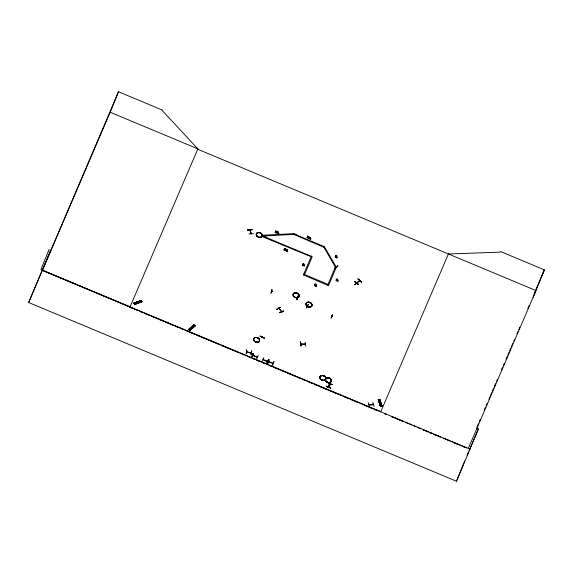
<?xml version="1.0" encoding="UTF-8"?>
<svg xmlns="http://www.w3.org/2000/svg" width="573" height="573" viewBox="0 0 573 573"><rect width="100%" height="100%" fill="white"/><g stroke="black" fill="none" stroke-linecap="round" stroke-linejoin="round"><path stroke-width="0.86" d="M279.839 312.593C287.245 308.732 282.253 312.822 279.825 312.572M283.592 311.046L279.76 312.743M329.231 385.206L329.482 385.715L329.002 385.479M276.444 231.22L275.685 233.003L275.183 232.108M285.204 248.675L284.444 250.458L283.943 249.563M308.36 236.434L307.594 238.225L307.092 237.322M248.976 233.87L253.524 233.698M246.304 353.469L246.555 349.859M246.232 353.641L246.77 349.888M246.619 351.736L246.741 351.421M247.078 351.5L246.956 351.815M251.805 351.213L251.253 354.923L251.611 350.984M251.633 351.013L251.253 354.902L251.619 351.149M271.036 293.147L271.967 289.372L271.065 293.125M272.182 291.091L271.659 291.456L272.225 291.148M297.05 298.06L296.499 298.046L296.75 297.609L296.599 298.089M296.628 297.924L296.979 298.175L297.079 297.702M297.43 296.284L296.979 300.037L297.451 296.141M285.941 250.165C287.553 252.428 284.523 250.48 286.264 249.241A0.731 0.544 22 0 1 286.701 249.248L287.245 249.577A0.831 0.623 22 0 1 287.41 249.964C287.381 251.311 285.075 250.136 286.436 249.477C287.703 249.348 286.701 251.117 286.02 249.993M250.945 233.433L251.303 233.813L251.418 233.447M252.364 354.479L252.65 353.892M262.233 337.282L262.241 337.705L262.491 337.146M369.005 404.345L368.847 404.825L369.435 404.502M369.069 404.538C368.031 405.455 374.857 405.197 372.994 404.244M359.271 280.813C360.84 279.688 355.783 284.187 356.707 282.618M359.751 280.72L354.608 284.76M278.399 234.028L278.686 234.35L278.987 233.455M287.152 251.483L287.445 251.805L287.746 250.91M310.308 239.242L310.595 239.564L310.895 238.669M303.948 265.879L304.242 266.201L304.542 265.306M315.967 286.156L316.253 286.479L316.554 285.583M336.666 257.764L336.96 258.079L337.261 257.184M337.597 281.164L337.891 281.486L338.185 280.591M252.321 354.494L252.586 353.906M49.099 249.413L40.97 269.525L130.042 306.892M476.786 428.239L478.419 428.919L456.488 481.248L28.65 302.515L50.582 250.186M28.65 302.515L118.489 91.752L162.281 110.052L162.13 110.431L197.792 148.837L197.642 149.209L535.984 290.554L533.098 297.459M448.559 253.595L380.801 411.643L42.452 270.298L110.209 112.244L118.489 91.752M141.409 300.789L134.089 303.497L133.932 303.045L134.82 304.242M135.844 302.386L136.761 303.518M190.078 328.25L191.396 329.146M191.06 327.341L192.378 328.236M247.472 229.902L252.192 229.601L247.6 229.938M249.885 229.658L251.124 233.834L251.325 233.175M250.215 229.995L250.072 230.375L249.892 229.701M250.072 230.296L250.043 229.651M251.089 233.784L251.261 233.139M311.16 256.733L262.42 236.67L262.563 235.002M304.564 274.56L312.228 256.697L262.699 236.012L266.925 237.48M275.047 232.445L275.556 232.459L276.071 231.263L275.778 230.726M276.379 231.392L276.952 231.213M278.328 234.199L278.764 233.361M283.807 249.9L284.315 249.914L284.824 248.711L284.537 248.181M285.139 248.84L285.712 248.668M262.699 236.012L293.519 234.443L293.383 233.433M324.597 246.691L323.666 247.149L293.376 234.199M293.269 234.45L293.655 233.54L296.943 234.909M286.629 251.375L286.801 250.974M287.087 251.654L287.524 250.816M271.803 291.034L271.702 291.507L271.853 291.005M250.208 353.448L254.598 355.683M250.974 352.495L250.752 352.968M251.303 352.581L251.153 353.061L246.505 351.858M251.397 352.646L251.239 353.083M260.113 336.215L264.619 338.249L260.214 336.029M252.177 356.735L253.345 353.391L251.884 356.786M252.98 354.852L253.209 355.468L253.409 354.988M253.094 354.852C251.912 356.034 257.535 357.753 257.542 356.757M253.631 353.34L252.113 356.9L253.309 353.398M262.026 337.64L262.355 336.988M262.506 337.067L262.241 337.662M256.998 356.628L257.349 357.18L257.463 356.678M257.148 356.549L256.983 356.85M256.668 358.805L258.172 355.382M280.469 307.329L276.895 309.076M307.543 236.291L307.687 235.94L307.98 236.477L307.465 237.68L306.956 237.659M281.809 311.461L281.515 311.891L278.772 308.124M278.693 308.496L278.901 308.059M281.83 311.554L279.001 308.116M279.015 308.446L278.972 308.804L279.201 308.36M308.288 236.606L308.861 236.427M310.237 239.414L310.673 238.576M262.434 361.019L263.852 357.624M263.243 359.135L263.079 359.572L263.551 359.572M263.351 359.142C262.169 360.324 267.792 362.036 267.799 361.04M303.633 264.654L303.618 265.571L302.551 265.406A0.752 0.559 22 0 1 302.3 265.098L302.895 264.361M303.883 266.051L304.32 265.213M267.262 360.911L267.612 361.47L267.72 360.969M267.204 361.319L267.405 360.832M268.637 359.794L266.925 363.096L268.479 359.558M268.451 359.529L266.925 363.096M336.466 267.004L328.494 285.633L303.389 274.847M303.676 274.188L327.992 284.351M269.109 359.787L267.942 363.132M268.751 361.248L268.658 361.735L268.859 361.248M311.44 256.074L303.289 275.104M268.981 361.85L269.174 361.384M297.172 297.767L296.921 298.204L297.143 297.896M272.913 362.945L272.748 363.246M273.228 363.074L273.027 363.561L268.579 361.663M272.504 365.037L273.958 361.642M273.264 363.132L273.106 363.375M336.258 267.519L335.37 267.147L323.774 246.899M323.666 247.149L324.053 246.24M314.906 284.631L314.319 285.375A0.752 0.559 22 0 0 314.563 285.683L315.63 285.841L315.644 284.931M308.224 304.464L306.741 307.844M307.988 306.104L307.787 306.591L307.558 305.968M307.472 306.455L307.672 305.975M315.895 286.328L316.332 285.49M300.438 341.895L300.753 345.934L301.09 345.784M336.351 256.539L336.337 257.449L335.269 257.291A0.752 0.559 22 0 1 335.019 256.983L335.613 256.238M301.104 343.922L300.739 344.108L300.897 343.607M301.14 344.115L301.298 343.757M336.602 257.929L337.039 257.091M327.706 285.01L335.477 266.889M337.891 265.951L334.56 268.386L337.898 265.958M305.567 344.036L304.958 344.33L305.065 343.879M305.108 343.836L304.9 344.165M335.37 267.147L336.301 266.689M305.545 343.9L305.359 344.366L305.438 343.857M336.731 267.39L336.408 267.333M336.244 267.383L336.616 267.691L336.831 267.254M305.76 346.207L305.373 342.339M337.282 279.939L337.268 280.856L336.201 280.691A0.752 0.559 22 0 1 335.95 280.383C336.029 278.306 338.657 280.004 336.559 279.581M337.533 281.336L337.97 280.498M332.827 314.914L331.151 318.044M331.452 316.275L331.695 316.575L331.896 316.088M355.675 283.334L355.969 282.904M356.227 283.112L356.069 283.234M356.993 282.854L356.915 282.453M356.685 283.105L356.986 282.453M357.695 282.16L354.565 284.76M359.278 280.834L359.429 280.455M359.744 280.269L359.493 280.906M359.722 280.756L359.865 280.376M358.512 284.416C352.28 278.793 354.465 282.818 358.533 284.401M361.527 282.138L357.932 278.922L361.606 281.966M326.216 386.395L330.908 387.985L326.23 386.367M330.284 383.867L328.881 387.262M332.369 384.576L327.835 382.621M368.224 402.654L369.463 406.694M368.926 404.388L373.417 404.423M369.327 404.323L369.27 404.817M369.327 404.832L369.392 404.366M372.808 402.554L374.126 406.407M373.109 404.115L372.973 404.61L373.173 404.309M373.403 404.581L373.539 404.13M379.548 403.191L381.059 403.184M379.777 403.901L381.289 403.893M456.488 481.248L463.041 465.018M463.7 463.399L464.682 460.964M448.401 253.968L500.315 252.149L500.558 251.554L544.35 269.854L535.984 290.554L468.234 448.609M326.302 386.202L330.843 388.143L326.345 386.087M541.227 277.346L544.114 270.442M129.885 307.257L197.857 148.865L110.209 112.244M275.634 231.077L276.809 231.571M284.394 248.532L285.562 249.019M308.718 236.785L307.622 236.112M267.183 363.182L268.436 359.686M267.877 363.296L269.081 359.794M273.987 361.663L272.504 365.209M329.554 383.545L328.1 386.94M476.951 427.086L478.355 423.812M479.408 421.356L480.11 419.715M484.321 409.888L485.374 407.432M486.076 405.791L487.129 403.335M488.884 399.245L489.936 396.788M490.638 395.148L491.691 392.691M492.393 391.051L493.446 388.594M494.148 386.961L495.552 383.681M496.605 381.224L497.307 379.591M501.525 369.764L502.578 367.307M503.28 365.667L504.333 363.21M506.088 359.113L507.141 356.657M507.843 355.024L508.896 352.567M509.598 350.927L510.65 348.47M511.352 346.83L512.756 343.556M513.809 341.1L514.511 339.46M516.968 333.73L518.021 331.273M518.723 329.633L519.775 327.176M527.848 308.338L528.9 305.882M534.172 293.598L535.225 291.141M535.927 289.508L544.35 269.854M467.145 455.213L468.205 452.749M468.907 451.101L469.967 448.638M470.669 446.997L478.419 428.919M306.662 307.959L308.188 304.464M307.393 306.383L307.902 306.455M331.416 316.26L331.803 316.583M331.087 318.216L332.662 314.684M300.682 343.943L305.323 344.151M358.447 284.566L354.78 281.501L358.426 284.58M251.282 233.77L249.921 229.945M252.507 354.193L252.829 354.028L252.521 354.594L252.528 354.193M194.29 325.077L188.997 329.862L188.567 329.539L193.681 324.812L195.099 325.779L189.856 330.521M188.667 329.561L193.86 324.955M189.018 329.869L193.939 324.819M194.068 324.998L188.811 329.719L193.695 324.841M189.599 330.32L194.741 325.622L195.135 325.908M189.713 330.342L194.834 325.622M195.028 325.629L189.978 330.492L188.768 329.683M189.849 330.506L195.157 325.93M190.014 330.628L194.992 325.808M334.768 268.558L337.626 265.958M358.01 278.951L361.577 282.081M329.439 385.686L329.052 385.529M263.122 359.429L267.684 361.334M380.844 406.529L380.429 406.601L378.159 399.574L379.942 399.488L379.534 399.467M379.698 399.503L382.184 406.515L379.548 399.431M380.408 406.594L382.127 406.357L379.598 399.51M382.191 406.508L380.558 406.508L380.952 406.565L378.61 399.474M271.731 291.32L272.111 291.442M276.809 309.191L280.441 307.336M276.823 309.248L280.591 307.465M281.422 311.497L281.486 311.519M133.817 303.131L141.173 300.467L141.925 301.484L134.605 304.134L134.805 304.478L142.004 301.821L140.979 300.431L133.803 303.11L134.096 303.511M133.917 303.26L141.151 300.66M133.975 303.346L141.252 300.675M134.519 304.098L141.954 301.699M134.684 304.306L141.961 301.642L134.512 304.07M252.908 355.167L257.341 356.979M268.68 361.563L273.192 363.447M378.173 399.582L380.716 406.586M355.74 283.162L356.091 283.42M335.771 255.307L336.91 255.787M277.611 231.599L278.141 231.671M252.134 229.723L247.543 230.052M378.538 400.205L380.078 400.126M262.463 235.252L293.276 233.684M188.56 329.532L190.05 330.65M336.279 256.704C338.45 256.231 334.446 254.476 335.542 256.41M303.561 264.826C305.731 264.346 301.727 262.592 302.823 264.525M337.211 280.111C339.381 279.631 335.377 277.876 336.473 279.81M315.58 285.096C317.75 284.623 313.739 282.869 314.835 284.802M355.983 283.549L355.632 283.248M300.775 344.094L305.402 344.33M246.569 351.736L251.275 352.939M296.57 297.931L296.957 297.996M293.555 233.791L323.953 246.49M327.777 382.757L332.34 384.655M42.388 270.47L470.225 449.196M386.374 414.422L384.734 413.735L386.374 414.408M393.737 417.509L391.28 416.478L403.564 421.592M395.37 418.197L397.827 419.221M399.46 419.909L401.917 420.94M428.095 431.92L423.182 429.865L428.124 431.849M429.729 432.608L432.185 433.639M433.818 434.327L436.275 435.351M437.908 436.039L440.365 437.07M447.728 440.157L449.361 440.845M454.267 442.9L456.724 443.932M462.447 446.331L464.904 447.363M130.708 307.601L133.187 308.639M134.834 309.327L137.305 310.358M140.607 311.741L142.254 312.428M144.733 313.46L149.682 315.53M151.329 316.217L153.808 317.256M155.455 317.943L157.933 318.975M159.581 319.662L162.882 321.045M165.353 322.076L170.303 324.146M171.95 324.834L174.428 325.865M176.076 326.56L178.554 327.591M180.201 328.279L183.503 329.661M185.974 330.693L195.049 334.482M196.697 335.169L199.175 336.208M200.822 336.895L215.67 343.098M217.317 343.786L219.796 344.824M221.443 345.512L230.518 349.301M232.165 349.988L234.644 351.027M236.291 351.715L238.769 352.746M242.064 354.128L243.718 354.816M248.668 356.879L251.139 357.917M252.793 358.605L255.264 359.636M256.912 360.331L259.39 361.362M262.692 362.738L264.339 363.432M269.289 365.495L271.76 366.534M273.414 367.221L275.885 368.253M277.54 368.94L280.011 369.979M281.658 370.667L284.96 372.042M287.438 373.08L292.388 375.143M294.035 375.838L296.506 376.869M298.161 377.557L300.632 378.588M302.286 379.283L305.581 380.658M308.059 381.69L313.008 383.76M314.656 384.447L317.127 385.486M318.781 386.173L321.252 387.205M322.907 387.892L337.755 394.095M339.402 394.79L341.873 395.821M343.528 396.509L348.477 398.579M350.124 399.266L352.603 400.298M354.25 400.993L356.721 402.024M364.149 405.125L369.098 407.195M370.745 407.883L373.224 408.914M374.871 409.602L377.349 410.64M405.204 422.28L407.661 423.304M409.294 423.984L411.751 425.008M413.391 425.696L415.848 426.72M417.481 427.408L420.754 428.776M429.757 432.536L432.214 433.56M433.854 434.248L436.311 435.272M437.944 435.953L440.401 436.977M443.674 438.345L446.131 439.376M447.771 440.057L450.228 441.081M451.861 441.769L466.594 447.921M331.395 316.267L331.796 316.425M307.436 306.405L307.851 306.576M260.142 336.15L264.547 338.364M330.542 383.96L329.067 387.348M193.294 325.292L194.576 326.252M378.402 399.56L380.608 406.586M381.89 406.522L379.347 399.367M336.301 267.462L336.616 267.691M140.442 300.739L141.194 301.749M140.342 300.718L141.237 301.914M324.497 246.949L336.201 266.939M379.763 399.345L381.983 406.522M378.459 399.417L380.744 406.579M300.402 341.909L301.018 345.949L300.309 342.038M303.461 265.055C302.788 266.295 302.279 263.931 303.461 265.055M315.479 285.333C314.799 286.564 314.291 284.208 315.479 285.333M336.179 256.94C335.506 258.172 334.997 255.816 336.179 256.94M337.11 280.34C336.437 281.572 335.921 279.216 337.11 280.34M278.263 232.373C277.482 235.56 276.501 231.012 278.263 232.373M310.172 237.587C309.391 240.775 308.41 236.226 310.172 237.587M276.773 232.889C278.736 235.99 278.714 229.25 276.773 232.889M308.682 238.103C310.645 241.212 310.623 234.464 308.682 238.103M136.983 302.429L137.678 302.651L136.983 302.429M380.085 403.378L380.773 403.636L380.085 403.378M303.891 264.239C302.845 265.564 302.766 262.814 303.891 264.239M315.902 284.516C314.778 285.841 314.828 283.083 315.902 284.516M336.609 256.124C335.563 257.442 335.477 254.691 336.609 256.124M191.146 327.835L191.805 328.15L191.146 327.835M134.655 302.773L135.522 304.041L134.655 302.773M135.142 302.587L136.009 303.862L135.142 302.587M136.517 302.078L137.384 303.346L136.517 302.078M137.248 301.806L138.107 303.081L137.248 301.806M189.24 328.981L190.501 330.012L189.24 328.981M189.591 328.658L190.845 329.69L189.591 328.658M190.573 327.749L191.826 328.787L190.573 327.749M331.516 315.974L331.344 316.389L331.581 315.959M329.833 383.53L328.265 387.011L329.819 383.53M379.978 404.538L381.518 404.459L379.978 404.538M380.207 405.247L381.747 405.168L380.207 405.247M380.357 405.727L381.905 405.648L380.357 405.727M254.398 341.157A3.08 2.306 22 0 0 259.447 341.1A3.073 2.299 22 0 0 255.973 337.483A3.08 2.306 22 0 0 254.398 341.157A3.073 2.299 22 0 0 259.447 341.093A3.08 2.306 22 0 0 255.966 337.483A3.073 2.299 22 0 0 254.405 341.143M254.455 341.021A3.073 2.299 22 0 0 259.497 340.964A3.073 2.299 22 0 0 256.024 337.361A3.073 2.299 22 0 0 254.455 341.021M254.426 341.071A3.087 2.306 22 0 0 259.483 341.021A3.087 2.306 22 0 0 256.002 337.397A3.087 2.306 22 0 0 254.426 341.071M320.694 379.247A3.087 2.306 22 0 0 325.751 379.197A3.087 2.306 22 0 0 322.27 375.573A3.087 2.306 22 0 0 320.694 379.247A3.073 2.292 22 0 0 325.736 379.19A3.073 2.292 22 0 0 322.27 375.587A3.073 2.292 22 0 0 320.708 379.24M320.758 379.118A3.073 2.292 22 0 0 325.786 379.068A3.073 2.292 22 0 0 322.327 375.458A3.087 2.306 22 0 0 320.722 379.168A3.087 2.306 22 0 0 325.786 379.118A3.073 2.292 22 0 0 322.32 375.465A3.073 2.292 22 0 0 320.758 379.111A3.073 2.292 22 0 0 325.786 379.061A3.087 2.306 22 0 0 322.298 375.494A3.073 2.292 22 0 0 320.758 379.118M326.137 381.525A3.087 2.306 22 0 0 331.201 381.475A3.087 2.306 22 0 0 327.713 377.851A3.087 2.306 22 0 0 326.137 381.525A3.073 2.292 22 0 0 331.18 381.468A3.073 2.292 22 0 0 327.72 377.865A3.073 2.292 22 0 0 326.152 381.518M326.202 381.389A3.073 2.292 22 0 0 331.237 381.332A3.073 2.292 22 0 0 327.77 377.729A3.087 2.306 22 0 0 326.166 381.446A3.087 2.306 22 0 0 331.23 381.396A3.087 2.306 22 0 0 327.749 377.772A3.073 2.292 22 0 0 326.202 381.389A3.073 2.292 22 0 0 331.23 381.339A3.073 2.292 22 0 0 327.77 377.736A3.073 2.292 22 0 0 326.202 381.396M306.799 305.939A3.08 2.306 22 0 0 311.855 305.882A3.08 2.306 22 0 0 308.374 302.265A3.08 2.306 22 0 0 306.799 305.939A3.073 2.299 22 0 0 311.848 305.882A3.073 2.299 22 0 0 308.374 302.272A3.073 2.299 22 0 0 306.806 305.939M306.856 305.803A3.073 2.299 22 0 0 311.898 305.753A3.073 2.292 22 0 0 308.432 302.143A3.087 2.306 22 0 0 306.827 305.86A3.087 2.306 22 0 0 311.891 305.81A3.087 2.306 22 0 0 308.403 302.186A3.073 2.299 22 0 0 306.856 305.803A3.073 2.292 22 0 0 311.891 305.746A3.073 2.299 22 0 0 308.424 302.143A3.073 2.292 22 0 0 306.863 305.796M293.741 296.384A3.08 2.306 22 0 0 298.862 296.671A3.08 2.306 22 0 0 295.704 292.889A3.087 2.306 22 0 0 293.763 296.313A3.073 2.299 22 0 0 298.855 296.678A3.073 2.299 22 0 0 295.697 292.903A3.073 2.299 22 0 0 293.741 296.391A3.087 2.306 22 0 0 298.898 296.599A3.087 2.306 22 0 0 295.732 292.817A3.08 2.306 22 0 0 293.741 296.384M293.791 296.262A3.073 2.299 22 0 0 298.905 296.542A3.073 2.299 22 0 0 295.754 292.774A3.073 2.299 22 0 0 293.791 296.262M257.033 236.255A3.087 2.306 22 0 0 262.097 236.205A3.087 2.306 22 0 0 258.609 232.581A3.087 2.306 22 0 0 257.033 236.255A3.073 2.292 22 0 0 262.083 236.198A3.073 2.292 22 0 0 258.616 232.595A3.073 2.292 22 0 0 257.048 236.248M257.105 236.119A3.066 2.292 22 0 0 262.126 236.069A3.066 2.292 22 0 0 258.667 232.473A3.087 2.306 22 0 0 257.069 236.176A3.087 2.306 22 0 0 262.126 236.126A3.087 2.306 22 0 0 258.645 232.502A3.066 2.292 22 0 0 257.105 236.119"/></g></svg>
